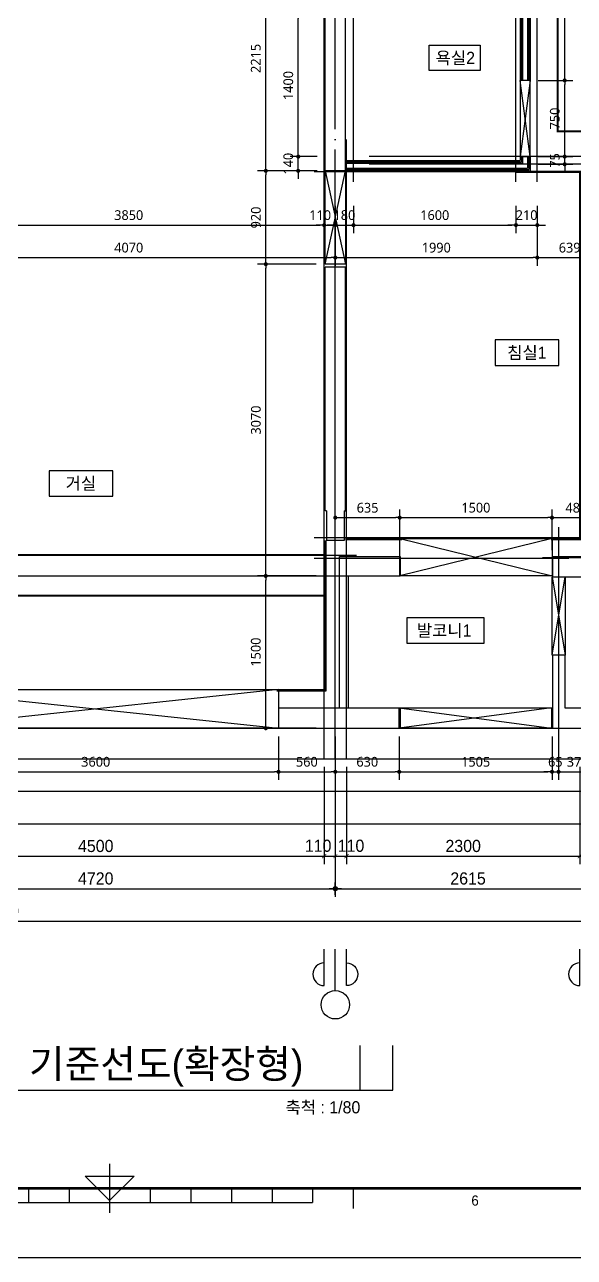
# Model space of a CAD drawing. Header units: millimetres. Extents: x 0 to 92204, y -190080 to 23760.
# Drawn here: x 66156 to 71572, y -71280 to -59140 of the extents above; entities that cross this region are included whole.
import ezdxf
from ezdxf.enums import TextEntityAlignment as Align
from ezdxf.xclip import XClip

# ---------------------------------------------------------------- set-up
doc = ezdxf.new("R2010")
doc.units = ezdxf.units.MM
doc.header["$LTSCALE"] = 100
doc.header["$XCLIPFRAME"] = 0
for name, pattern in [('AUDIT_D_220706163347-0', [0]), ('CEN', [62, 60, -1, 0, -1]), ('HIDDEN', [9.525, 6.35, -3.175])]:
    doc.linetypes.add(name, pattern=pattern)
doc.layers.get('defpoints').update_dxf_attribs({"color": 139})
for name, color, linetype in [('A-치수', 7, 'AUDIT_D_220706163347-0'), ('AA-BORD-FORM', 7, 'Continuous'), ('AA-BORD-TEXT', 3, 'Continuous'), ('AA-XXXX-DIMS', 7, 'Continuous'), ('AA-XXXX-SYMB', 7, 'Continuous'), ('AA-XXXX-TEXT', 3, 'Continuous'), ('CEN_CON', 1, 'CEN'), ('CEN_WALL', 12, 'CEN'), ('CONC', 2, 'Continuous'), ('DIM', 7, 'AUDIT_D_220706163347-0'), ('ELE3_CON', 7, 'Continuous'), ('MC', 135, 'Continuous'), ('WAL', 3, 'Continuous'), ('WAL_DRY', 7, 'Continuous'), ('실명', 3, 'AUDIT_D_220706163347-0'), ('실명박스', 7, 'AUDIT_D_220706163347-0'), ('창호-open', 4, 'Continuous'), ('확장', 8, 'HIDDEN')]:
    doc.layers.add(name, color=color, linetype=linetype)
doc.layers.add('Defpoint', color=135, linetype='Continuous', plot=False)
doc.styles.add('HAUD01', font='Dotum.ttf')
doc.styles.add('맑은 고딕', font='malgun.ttf')
doc.styles.add('맑은고딕', font='malgun.ttf', dxfattribs={"width": 0.9})
doc.dimstyles.new('DIM_40', dxfattribs={"dimscale": 40, "dimtxt": 3, "dimasz": 1, "dimexe": 2, "dimexo": 2, "dimgap": 1, "dimtad": 1, "dimdec": 0, "dimzin": 0, "dimdsep": 46, "dimtxsty": '맑은고딕', "dimblk1": 'DIMDOT', "dimblk2": 'DIMDOT', "dimsah": 1, "dimcen": 0.09, "dimdle": 2, "dimclrd": 7, "dimclre": 7, "dimclrt": 3, "dimadec": 0, "dimazin": 0, "dimtfac": 1, "dimtdec": 0, "dimtix": 1, "dimtmove": 2, "dimatfit": 3, "dimldrblk": 'DIMDOT', "dimfxl": 2, "dimtolj": 1, "dimtzin": 0, "dimarcsym": 0})
doc.dimstyles.new('MCDIM_40', dxfattribs={"dimscale": 40, "dimtxt": 3, "dimasz": 1, "dimexe": 2, "dimexo": 2, "dimgap": 1, "dimtad": 1, "dimdec": 0, "dimzin": 0, "dimdsep": 46, "dimtxsty": '맑은고딕', "dimblk1": 'ARCHTICK', "dimblk2": 'ARCHTICK', "dimsah": 1, "dimcen": 0.09, "dimdle": 2, "dimclrd": 7, "dimclre": 7, "dimclrt": 3, "dimadec": 0, "dimazin": 0, "dimtfac": 1, "dimtdec": 0, "dimtix": 1, "dimtmove": 2, "dimatfit": 3, "dimldrblk": 'ARCHTICK', "dimfxl": 1, "dimtolj": 1, "dimtzin": 0, "dimarcsym": 0})
doc.dimstyles.new('NDIM40-in', dxfattribs={"dimscale": 40, "dimtxt": 2.4, "dimasz": 1, "dimexe": 2, "dimexo": 2, "dimgap": 1.2, "dimtad": 1, "dimdec": 0, "dimrnd": 0.25, "dimzin": 0, "dimdsep": 46, "dimtxsty": '맑은 고딕', "dimblk": 'DOT', "dimcen": 5, "dimclrd": 256, "dimclre": 256, "dimclrt": 3, "dimadec": 0, "dimazin": 0, "dimtfac": 1, "dimtdec": 0, "dimtix": 1, "dimtmove": 2, "dimatfit": 1, "dimldrblk": 'DIMDOT', "dimfxl": 0, "dimtolj": 1, "dimtzin": 0, "dimarcsym": 0})

# ---------------------------------------------------------------- blocks, each defined once
blk = doc.blocks.new('U-84B(확장)')
at = {"layer": 'CEN_CON'}
for p, q in [((10785, -300), (10785, 8870)), ((12825, 1680), (15500, 1680)), ((0, 0), (15500, 0))]:
    blk.add_line(p, q, dxfattribs=at)
at = {"layer": 'CEN_WALL'}
for p, q in [((12775, 5380), (12775, 12030)), ((15500, 5555), (11120, 5555)), ((12985, 1980), (12985, -300)), ((10575, 1675), (13085, 1675)), ((0, 1500), (10995, 1500))]:
    blk.add_line(p, q, dxfattribs=at)
at = {"layer": 'CONC'}
for p, q in [((10685, 5690), (10685, 7210)), ((10885, 5490), (10885, 7210)), ((10685, 5490), (10685, 5690)), ((10885, 5490), (10685, 5490)), ((10685, 2140), (10685, 4540)), ((10885, 4540), (10685, 4540)), ((10885, 2140), (10885, 4540)), ((10698, 2140), (10685, 2140)), ((10698, 2140), (10698, 1850)), ((10872, 2140), (10872, 1850)), ((10872, 2140), (10885, 2140)), ((10872, 1850), (10698, 1850)), ((12925, 1690), (14700, 1690)), ((12925, 1690), (12925, 1490)), ((12925, 1490), (14700, 1490)), ((12925, 720), (12925, 0)), ((13045, 720), (12925, 720)), ((13045, 720), (13045, 200)), ((10225, 200), (11425, 200)), ((10225, 200), (10225, 0)), ((11425, 200), (11425, 0)), ((13045, 200), (13360, 200)), ((10225, 0), (11425, 0)), ((12925, 0), (13360, 0))]:
    blk.add_line(p, q, dxfattribs=at)
at = {"layer": 'ELE3_CON'}
for p, q in [((10225, 0), (6625, 0)), ((11425, 0), (12925, 0))]:
    blk.add_line(p, q, dxfattribs=at)
at = {"layer": 'MC'}
for p, q in [((10675, 5380), (10675, 12030)), ((12565, 5380), (12565, 12030)), ((10965, 5380), (10965, 7245)), ((10675, -300), (10675, 5800)), ((10895, -300), (10895, 5800)), ((15500, 5630), (11120, 5630)), ((15500, 5480), (10575, 5480)), ((10575, 1880), (15500, 1880)), ((0, 1705), (10995, 1705))]:
    blk.add_line(p, q, dxfattribs=at)
at = {"layer": 'WAL'}
for p, q in [((10825, 1690), (11425, 1690)), ((10825, 200), (10825, 1690)), ((11425, 1690), (11425, 1500)), ((10915, 1500), (11425, 1500)), ((10915, 200), (10915, 1500)), ((13025, 720), (12945, 720))]:
    blk.add_line(p, q, dxfattribs=at)
at = {"layer": 'WAL_DRY'}
for p, q in [((12680, 8390), (12680, 6380)), ((12692, 8390), (12692, 6380)), ((12705, 8390), (12705, 6380)), ((12605, 7970), (12605, 6380)), ((12618, 7982), (12618, 6380)), ((12630, 7995), (12630, 6380)), ((10885, 5590), (12605, 5590)), ((12605, 5630), (12605, 5590)), ((12618, 5630), (12618, 5578)), ((12630, 5630), (12630, 5565)), ((12680, 5630), (12680, 5515)), ((12692, 5630), (12692, 5502)), ((12705, 5630), (12705, 5490)), ((10885, 5578), (12618, 5578)), ((10885, 5565), (12630, 5565)), ((10885, 5515), (12680, 5515)), ((10885, 5502), (12692, 5502)), ((10885, 5490), (12705, 5490)), ((10685, 380), (10685, 1850)), ((10695, 370), (10695, 1850)), ((10885, 1870), (11440, 1870)), ((10885, 1860), (11440, 1860)), ((12910, 1870), (14520, 1870)), ((12910, 1860), (14530, 1860)), ((10210, 380), (10685, 380)), ((10210, 370), (10695, 370))]:
    blk.add_line(p, q, dxfattribs=at)
at = {"layer": '확장', "ltscale": 0.5, "const_width": 20, "flags": 128}
for points in [[(12975, 8380), (12975, 5880), (13595, 5880), (13595, 1870)], [(12565, 5480), (13195, 5480), (13195, 1870)], [(10685, 1705), (125, 1705)], [(10685, 1305), (125, 1305)]]:
    blk.add_lwpolyline(points, dxfattribs=at)
blk = doc.blocks.new('중심')
at = {"layer": 'DIM'}
blk.add_line((-350, 0), (0, 0), dxfattribs=at)
blk.add_circle((-470, 0), 120, dxfattribs=at)
blk = doc.blocks.new('DIMDOT')
at = {"layer": 'AA-XXXX-DIMS'}
for p, q in [((-1.5, 0), (1.5, 0)), ((0, -1.5), (0, 1.5))]:
    blk.add_line(p, q, dxfattribs=at)
for radius in [0.5, 0.25]:
    blk.add_circle((0, 0), radius, dxfattribs=at)
blk = doc.blocks.new('*D2776')
at = {"layer": 'defpoints', "color": 0, "transparency": 16777216}
for p in [(8278, -90129), (23178, -90129), (23178, -91729)]:
    blk.add_point(p, dxfattribs=at)
at = {"layer": 'DIM', "color": 7, "lineweight": -2, "transparency": 16777216}
for p, q in [((8278, -90209), (8278, -91809)), ((23178, -90209), (23178, -91809)), ((8318, -91729), (23138, -91729))]:
    blk.add_line(p, q, dxfattribs=at)
at = {"layer": 'DIM', "color": 7, "lineweight": -2, "transparency": 16777216, "xscale": 40, "yscale": 40, "zscale": 40, "rotation": 180}
blk.add_blockref('DIMDOT', (8278, -91729), dxfattribs=at)
at = {"layer": 'DIM', "color": 7, "lineweight": -2, "transparency": 16777216, "xscale": 40, "yscale": 40, "zscale": 40}
blk.add_blockref('DIMDOT', (23178, -91729), dxfattribs=at)
at = {"layer": 'DIM', "color": 3, "transparency": 16777216, "insert": (15728, -91629), "char_height": 120, "attachment_point": 5, "style": 'HAUD01'}
blk.add_mtext('\\A1;14900', dxfattribs=at)
blk = doc.blocks.new('*D2779')
at = {"layer": 'defpoints', "color": 0, "transparency": 16777216}
for p in [(14343, -90129), (19063, -90129), (19063, -91409)]:
    blk.add_point(p, dxfattribs=at)
at = {"layer": 'DIM', "color": 7, "lineweight": -2, "transparency": 16777216}
for p, q in [((14343, -90209), (14343, -91489)), ((19063, -90209), (19063, -91489)), ((14383, -91409), (19023, -91409))]:
    blk.add_line(p, q, dxfattribs=at)
at = {"layer": 'DIM', "color": 7, "lineweight": -2, "transparency": 16777216, "xscale": 40, "yscale": 40, "zscale": 40, "rotation": 180}
blk.add_blockref('DIMDOT', (14343, -91409), dxfattribs=at)
at = {"layer": 'DIM', "color": 7, "lineweight": -2, "transparency": 16777216, "xscale": 40, "yscale": 40, "zscale": 40}
blk.add_blockref('DIMDOT', (19063, -91409), dxfattribs=at)
at = {"layer": 'DIM', "color": 3, "transparency": 16777216, "insert": (16703, -91309), "char_height": 120, "attachment_point": 5, "style": 'HAUD01'}
blk.add_mtext('\\A1;4720', dxfattribs=at)
blk = doc.blocks.new('*D2780')
at = {"layer": 'defpoints', "color": 0, "transparency": 16777216}
for p in [(19063, -90129), (21678, -90129), (21678, -91409)]:
    blk.add_point(p, dxfattribs=at)
at = {"layer": 'DIM', "color": 7, "lineweight": -2, "transparency": 16777216}
for p, q in [((19063, -90209), (19063, -91489)), ((21678, -90209), (21678, -91489)), ((19103, -91409), (21638, -91409))]:
    blk.add_line(p, q, dxfattribs=at)
at = {"layer": 'DIM', "color": 7, "lineweight": -2, "transparency": 16777216, "xscale": 40, "yscale": 40, "zscale": 40, "rotation": 180}
blk.add_blockref('DIMDOT', (19063, -91409), dxfattribs=at)
at = {"layer": 'DIM', "color": 7, "lineweight": -2, "transparency": 16777216, "xscale": 40, "yscale": 40, "zscale": 40}
blk.add_blockref('DIMDOT', (21678, -91409), dxfattribs=at)
at = {"layer": 'DIM', "color": 3, "transparency": 16777216, "insert": (20371, -91309), "char_height": 120, "attachment_point": 5, "style": 'HAUD01'}
blk.add_mtext('\\A1;2615', dxfattribs=at)
blk = doc.blocks.new('_ArchTick')
at = {"color": 0, "linetype": 'ByBlock', "const_width": 0.15}
blk.add_lwpolyline([(-0.5, -0.5), (0.5, 0.5)], dxfattribs=at)
blk = doc.blocks.new('*D2788')
at = {"layer": 'defpoints', "color": 0, "transparency": 16777216}
for p in [(14453, -90129), (18953, -90129), (18953, -91089)]:
    blk.add_point(p, dxfattribs=at)
at = {"layer": 'DIM', "color": 7, "lineweight": -2, "transparency": 16777216}
for p, q in [((14453, -90209), (14453, -91169)), ((18953, -90209), (18953, -91169)), ((14373, -91089), (19033, -91089))]:
    blk.add_line(p, q, dxfattribs=at)
at = {"layer": 'DIM', "color": 7, "lineweight": -2, "transparency": 16777216, "xscale": 40, "yscale": 40, "zscale": 40, "rotation": 180}
blk.add_blockref('_ArchTick', (14453, -91089), dxfattribs=at)
at = {"layer": 'DIM', "color": 7, "lineweight": -2, "transparency": 16777216, "xscale": 40, "yscale": 40, "zscale": 40}
blk.add_blockref('_ArchTick', (18953, -91089), dxfattribs=at)
at = {"layer": 'DIM', "color": 3, "transparency": 16777216, "insert": (16703, -90989), "char_height": 120, "attachment_point": 5, "style": 'HAUD01'}
blk.add_mtext('\\A1;4500', dxfattribs=at)
blk = doc.blocks.new('*D2789')
at = {"layer": 'defpoints', "color": 0, "transparency": 16777216}
for p in [(18953, -90129), (19063, -90129), (19063, -91089)]:
    blk.add_point(p, dxfattribs=at)
at = {"layer": 'DIM', "color": 7, "lineweight": -2, "transparency": 16777216}
for p, q in [((18953, -90209), (18953, -91169)), ((19063, -90209), (19063, -91169)), ((18873, -91089), (19143, -91089))]:
    blk.add_line(p, q, dxfattribs=at)
at = {"layer": 'DIM', "color": 7, "lineweight": -2, "transparency": 16777216, "xscale": 40, "yscale": 40, "zscale": 40, "rotation": 180}
blk.add_blockref('_ArchTick', (18953, -91089), dxfattribs=at)
at = {"layer": 'DIM', "color": 7, "lineweight": -2, "transparency": 16777216, "xscale": 40, "yscale": 40, "zscale": 40}
blk.add_blockref('_ArchTick', (19063, -91089), dxfattribs=at)
at = {"layer": 'DIM', "color": 3, "transparency": 16777216, "insert": (18894, -90987), "char_height": 120, "attachment_point": 5, "style": 'HAUD01'}
blk.add_mtext('\\A1;110', dxfattribs=at)
blk = doc.blocks.new('*D2790')
at = {"layer": 'defpoints', "color": 0, "transparency": 16777216}
for p in [(19063, -90129), (19173, -90129), (19173, -91089)]:
    blk.add_point(p, dxfattribs=at)
at = {"layer": 'DIM', "color": 7, "lineweight": -2, "transparency": 16777216}
for p, q in [((19063, -90209), (19063, -91169)), ((19173, -90209), (19173, -91169)), ((18983, -91089), (19253, -91089))]:
    blk.add_line(p, q, dxfattribs=at)
at = {"layer": 'DIM', "color": 7, "lineweight": -2, "transparency": 16777216, "xscale": 40, "yscale": 40, "zscale": 40, "rotation": 180}
blk.add_blockref('_ArchTick', (19063, -91089), dxfattribs=at)
at = {"layer": 'DIM', "color": 7, "lineweight": -2, "transparency": 16777216, "xscale": 40, "yscale": 40, "zscale": 40}
blk.add_blockref('_ArchTick', (19173, -91089), dxfattribs=at)
at = {"layer": 'DIM', "color": 3, "transparency": 16777216, "insert": (19218, -90987), "char_height": 120, "attachment_point": 5, "style": 'HAUD01'}
blk.add_mtext('\\A1;110', dxfattribs=at)
blk = doc.blocks.new('*D2791')
at = {"layer": 'defpoints', "color": 0, "transparency": 16777216}
for p in [(19173, -90129), (21473, -90129), (21473, -91089)]:
    blk.add_point(p, dxfattribs=at)
at = {"layer": 'DIM', "color": 7, "lineweight": -2, "transparency": 16777216}
for p, q in [((19173, -90209), (19173, -91169)), ((21473, -90209), (21473, -91169)), ((19093, -91089), (21553, -91089))]:
    blk.add_line(p, q, dxfattribs=at)
at = {"layer": 'DIM', "color": 7, "lineweight": -2, "transparency": 16777216, "xscale": 40, "yscale": 40, "zscale": 40, "rotation": 180}
blk.add_blockref('_ArchTick', (19173, -91089), dxfattribs=at)
at = {"layer": 'DIM', "color": 7, "lineweight": -2, "transparency": 16777216, "xscale": 40, "yscale": 40, "zscale": 40}
blk.add_blockref('_ArchTick', (21473, -91089), dxfattribs=at)
at = {"layer": 'DIM', "color": 3, "transparency": 16777216, "insert": (20323, -90989), "char_height": 120, "attachment_point": 5, "style": 'HAUD01'}
blk.add_mtext('\\A1;2300', dxfattribs=at)
blk = doc.blocks.new('XR-FORM 청주월명')
at = {"layer": 'AA-BORD-FORM', "color": 2}
for p, q in [((421, 23), (421, 11)), ((401, 17), (401, 13.5)), ((411, 17), (411, 13.5)), ((431, 17), (431, 13.5)), ((441, 17), (441, 13.5)), ((451, 17), (451, 13.5)), ((461, 17), (461, 13.5)), ((471, 17), (471, 13.5)), ((481, 17), (481, 12)), ((371, 13.5), (471, 13.5))]:
    blk.add_line(p, q, dxfattribs=at)
at = {"layer": 'AA-BORD-FORM', "color": 1}
blk.add_lwpolyline([(0, 0), (841, 0), (841, 594), (0, 594)], close=True, dxfattribs=at)
at = {"layer": 'AA-BORD-FORM', "color": 2, "const_width": 0.682}
blk.add_lwpolyline([(21, 17), (21, 577), (821, 577), (821, 17)], close=True, dxfattribs=at)
at = {"layer": 'AA-BORD-FORM', "color": 2}
blk.add_lwpolyline([(427, 20), (421, 14), (415, 20)], close=True, dxfattribs=at)
at = {"layer": 'AA-BORD-TEXT', "color": 7, "style": 'HAUD01'}
blk.add_text('6', height=2.5, dxfattribs=at).set_placement((511, 13.99), align=Align.MIDDLE_CENTER)
blk = doc.blocks.new('_Dot')
at = {"color": 0, "linetype": 'ByBlock', "lineweight": -2}
blk.add_line((-0.5, 0), (-1, 0), dxfattribs=at)
at = {"color": 0, "linetype": 'ByBlock', "const_width": 0.5}
blk.add_lwpolyline([(-0.25, 0, 1), (0.25, 0, 1)], format="xyb", close=True, dxfattribs=at)
blk = doc.blocks.new('*D727')
at = {"layer": 'defpoints', "color": 0, "transparency": 16777216}
for p in [(65057, -66069), (68657, -66069), (68657, -66498)]:
    blk.add_point(p, dxfattribs=at)
at = {"layer": 'DIM', "lineweight": -2, "transparency": 16777216}
for p, q in [((65057, -66149), (65057, -66578)), ((68657, -66149), (68657, -66578)), ((65097, -66498), (68617, -66498))]:
    blk.add_line(p, q, dxfattribs=at)
at = {"layer": 'DIM', "lineweight": -2, "transparency": 16777216, "xscale": 40, "yscale": 40, "zscale": 40, "rotation": 180}
blk.add_blockref('_Dot', (65057, -66498), dxfattribs=at)
at = {"layer": 'DIM', "lineweight": -2, "transparency": 16777216, "xscale": 40, "yscale": 40, "zscale": 40}
blk.add_blockref('_Dot', (68657, -66498), dxfattribs=at)
at = {"layer": 'DIM', "color": 3, "transparency": 16777216, "insert": (66857, -66400), "char_height": 96, "attachment_point": 5, "style": '맑은 고딕'}
blk.add_mtext('\\A1;3600', dxfattribs=at)
blk = doc.blocks.new('*D728')
at = {"layer": 'defpoints', "color": 0, "transparency": 16777216}
for p in [(68657, -66069), (69217, -66069), (69217, -66498)]:
    blk.add_point(p, dxfattribs=at)
at = {"layer": 'DIM', "lineweight": -2, "transparency": 16777216}
for p, q in [((68657, -66149), (68657, -66578)), ((69217, -66149), (69217, -66578)), ((68697, -66498), (69177, -66498))]:
    blk.add_line(p, q, dxfattribs=at)
at = {"layer": 'DIM', "lineweight": -2, "transparency": 16777216, "xscale": 40, "yscale": 40, "zscale": 40, "rotation": 180}
blk.add_blockref('_Dot', (68657, -66498), dxfattribs=at)
at = {"layer": 'DIM', "lineweight": -2, "transparency": 16777216, "xscale": 40, "yscale": 40, "zscale": 40}
blk.add_blockref('_Dot', (69217, -66498), dxfattribs=at)
at = {"layer": 'DIM', "color": 3, "transparency": 16777216, "insert": (68937, -66400), "char_height": 96, "attachment_point": 5, "style": '맑은 고딕'}
blk.add_mtext('\\A1;560', dxfattribs=at)
blk = doc.blocks.new('*D729')
at = {"layer": 'defpoints', "color": 0, "transparency": 16777216}
for p in [(69217, -66069), (69847, -66069), (69847, -66498)]:
    blk.add_point(p, dxfattribs=at)
at = {"layer": 'DIM', "lineweight": -2, "transparency": 16777216}
for p, q in [((69217, -66149), (69217, -66578)), ((69847, -66149), (69847, -66578)), ((69257, -66498), (69807, -66498))]:
    blk.add_line(p, q, dxfattribs=at)
at = {"layer": 'DIM', "lineweight": -2, "transparency": 16777216, "xscale": 40, "yscale": 40, "zscale": 40, "rotation": 180}
blk.add_blockref('_Dot', (69217, -66498), dxfattribs=at)
at = {"layer": 'DIM', "lineweight": -2, "transparency": 16777216, "xscale": 40, "yscale": 40, "zscale": 40}
blk.add_blockref('_Dot', (69847, -66498), dxfattribs=at)
at = {"layer": 'DIM', "color": 3, "transparency": 16777216, "insert": (69532, -66400), "char_height": 96, "attachment_point": 5, "style": '맑은 고딕'}
blk.add_mtext('\\A1;630', dxfattribs=at)
blk = doc.blocks.new('*D730')
at = {"layer": 'defpoints', "color": 0, "transparency": 16777216}
for p in [(69847, -66069), (71352, -66069), (71352, -66498)]:
    blk.add_point(p, dxfattribs=at)
at = {"layer": 'DIM', "lineweight": -2, "transparency": 16777216}
for p, q in [((69847, -66149), (69847, -66578)), ((71352, -66149), (71352, -66578)), ((69887, -66498), (71312, -66498))]:
    blk.add_line(p, q, dxfattribs=at)
at = {"layer": 'DIM', "lineweight": -2, "transparency": 16777216, "xscale": 40, "yscale": 40, "zscale": 40, "rotation": 180}
blk.add_blockref('_Dot', (69847, -66498), dxfattribs=at)
at = {"layer": 'DIM', "lineweight": -2, "transparency": 16777216, "xscale": 40, "yscale": 40, "zscale": 40}
blk.add_blockref('_Dot', (71352, -66498), dxfattribs=at)
at = {"layer": 'DIM', "color": 3, "transparency": 16777216, "insert": (70600, -66400), "char_height": 96, "attachment_point": 5, "style": '맑은 고딕'}
blk.add_mtext('\\A1;1505', dxfattribs=at)
blk = doc.blocks.new('*D731')
at = {"layer": 'defpoints', "color": 0, "transparency": 16777216}
for p in [(71352, -66069), (71417, -66069), (71417, -66498)]:
    blk.add_point(p, dxfattribs=at)
at = {"layer": 'DIM', "lineweight": -2, "transparency": 16777216}
for p, q in [((71352, -66149), (71352, -66578)), ((71417, -66149), (71417, -66578)), ((71312, -66498), (71272, -66498)), ((71352, -66498), (71417, -66498)), ((71457, -66498), (71497, -66498))]:
    blk.add_line(p, q, dxfattribs=at)
at = {"layer": 'DIM', "lineweight": -2, "transparency": 16777216, "xscale": 40, "yscale": 40, "zscale": 40}
blk.add_blockref('_Dot', (71352, -66498), dxfattribs=at)
at = {"layer": 'DIM', "lineweight": -2, "transparency": 16777216, "xscale": 40, "yscale": 40, "zscale": 40, "rotation": 180}
blk.add_blockref('_Dot', (71417, -66498), dxfattribs=at)
at = {"layer": 'DIM', "color": 3, "transparency": 16777216, "insert": (71385, -66400), "char_height": 96, "attachment_point": 5, "style": '맑은 고딕'}
blk.add_mtext('\\A1;65', dxfattribs=at)
blk = doc.blocks.new('*D732')
at = {"layer": 'defpoints', "color": 0, "transparency": 16777216}
for p in [(71417, -66069), (71792, -66069), (71792, -66498)]:
    blk.add_point(p, dxfattribs=at)
at = {"layer": 'DIM', "lineweight": -2, "transparency": 16777216}
for p, q in [((71417, -66149), (71417, -66578)), ((71792, -66149), (71792, -66578)), ((71457, -66498), (71752, -66498))]:
    blk.add_line(p, q, dxfattribs=at)
at = {"layer": 'DIM', "lineweight": -2, "transparency": 16777216, "xscale": 40, "yscale": 40, "zscale": 40, "rotation": 180}
blk.add_blockref('_Dot', (71417, -66498), dxfattribs=at)
at = {"layer": 'DIM', "lineweight": -2, "transparency": 16777216, "xscale": 40, "yscale": 40, "zscale": 40}
blk.add_blockref('_Dot', (71792, -66498), dxfattribs=at)
at = {"layer": 'DIM', "color": 3, "transparency": 16777216, "insert": (71605, -66400), "char_height": 96, "attachment_point": 5, "style": '맑은 고딕'}
blk.add_mtext('\\A1;375', dxfattribs=at)
blk = doc.blocks.new('*D714')
at = {"layer": 'defpoints', "color": 0, "transparency": 16777216}
for p in [(69852, -63995), (69217, -64394), (69852, -64394)]:
    blk.add_point(p, dxfattribs=at)
at = {"layer": 'DIM', "lineweight": -2, "transparency": 16777216}
for p, q in [((69217, -64314), (69217, -63915)), ((69852, -64314), (69852, -63915)), ((69257, -63995), (69812, -63995))]:
    blk.add_line(p, q, dxfattribs=at)
at = {"layer": 'DIM', "lineweight": -2, "transparency": 16777216, "xscale": 40, "yscale": 40, "zscale": 40, "rotation": 180}
blk.add_blockref('_Dot', (69217, -63995), dxfattribs=at)
at = {"layer": 'DIM', "lineweight": -2, "transparency": 16777216, "xscale": 40, "yscale": 40, "zscale": 40}
blk.add_blockref('_Dot', (69852, -63995), dxfattribs=at)
at = {"layer": 'DIM', "color": 3, "transparency": 16777216, "insert": (69535, -63898), "char_height": 96, "attachment_point": 5, "style": '맑은 고딕'}
blk.add_mtext('\\A1;635', dxfattribs=at)
blk = doc.blocks.new('*D715')
at = {"layer": 'defpoints', "color": 0, "transparency": 16777216}
for p in [(71352, -63995), (69852, -64394), (71352, -64394)]:
    blk.add_point(p, dxfattribs=at)
at = {"layer": 'DIM', "lineweight": -2, "transparency": 16777216}
for p, q in [((69852, -64314), (69852, -63915)), ((71352, -64314), (71352, -63915)), ((69892, -63995), (71312, -63995))]:
    blk.add_line(p, q, dxfattribs=at)
at = {"layer": 'DIM', "lineweight": -2, "transparency": 16777216, "xscale": 40, "yscale": 40, "zscale": 40, "rotation": 180}
blk.add_blockref('_Dot', (69852, -63995), dxfattribs=at)
at = {"layer": 'DIM', "lineweight": -2, "transparency": 16777216, "xscale": 40, "yscale": 40, "zscale": 40}
blk.add_blockref('_Dot', (71352, -63995), dxfattribs=at)
at = {"layer": 'DIM', "color": 3, "transparency": 16777216, "insert": (70602, -63897), "char_height": 96, "attachment_point": 5, "style": '맑은 고딕'}
blk.add_mtext('\\A1;1500', dxfattribs=at)
blk = doc.blocks.new('*D716')
at = {"layer": 'defpoints', "color": 0, "transparency": 16777216}
for p in [(71832, -63995), (71352, -64394), (71832, -64394)]:
    blk.add_point(p, dxfattribs=at)
at = {"layer": 'DIM', "lineweight": -2, "transparency": 16777216}
for p, q in [((71352, -64314), (71352, -63915)), ((71832, -64314), (71832, -63915)), ((71392, -63995), (71792, -63995))]:
    blk.add_line(p, q, dxfattribs=at)
at = {"layer": 'DIM', "lineweight": -2, "transparency": 16777216, "xscale": 40, "yscale": 40, "zscale": 40, "rotation": 180}
blk.add_blockref('_Dot', (71352, -63995), dxfattribs=at)
at = {"layer": 'DIM', "lineweight": -2, "transparency": 16777216, "xscale": 40, "yscale": 40, "zscale": 40}
blk.add_blockref('_Dot', (71832, -63995), dxfattribs=at)
at = {"layer": 'DIM', "color": 3, "transparency": 16777216, "insert": (71592, -63898), "char_height": 96, "attachment_point": 5, "style": '맑은 고딕'}
blk.add_mtext('\\A1;480', dxfattribs=at)
blk = doc.blocks.new('*D740')
at = {"layer": 'defpoints', "color": 0, "transparency": 16777216}
for p in [(65257, -60844), (69107, -60844), (69107, -61114)]:
    blk.add_point(p, dxfattribs=at)
at = {"layer": 'DIM', "lineweight": -2, "transparency": 16777216}
for p, q in [((65257, -60924), (65257, -61194)), ((69107, -60924), (69107, -61194)), ((65297, -61114), (69067, -61114))]:
    blk.add_line(p, q, dxfattribs=at)
at = {"layer": 'DIM', "lineweight": -2, "transparency": 16777216, "xscale": 40, "yscale": 40, "zscale": 40, "rotation": 180}
blk.add_blockref('_Dot', (65257, -61114), dxfattribs=at)
at = {"layer": 'DIM', "lineweight": -2, "transparency": 16777216, "xscale": 40, "yscale": 40, "zscale": 40}
blk.add_blockref('_Dot', (69107, -61114), dxfattribs=at)
at = {"layer": 'DIM', "color": 3, "transparency": 16777216, "insert": (67182, -61016), "char_height": 96, "attachment_point": 5, "style": '맑은 고딕'}
blk.add_mtext('\\A1;3850', dxfattribs=at)
blk = doc.blocks.new('*D741')
at = {"layer": 'defpoints', "color": 0, "transparency": 16777216}
for p in [(69107, -60844), (69217, -60844), (69217, -61114)]:
    blk.add_point(p, dxfattribs=at)
at = {"layer": 'DIM', "lineweight": -2, "transparency": 16777216}
for p, q in [((69107, -60924), (69107, -61194)), ((69217, -60924), (69217, -61194)), ((69067, -61114), (69027, -61114)), ((69107, -61114), (69217, -61114)), ((69257, -61114), (69297, -61114))]:
    blk.add_line(p, q, dxfattribs=at)
at = {"layer": 'DIM', "lineweight": -2, "transparency": 16777216, "xscale": 40, "yscale": 40, "zscale": 40}
blk.add_blockref('_Dot', (69107, -61114), dxfattribs=at)
at = {"layer": 'DIM', "lineweight": -2, "transparency": 16777216, "xscale": 40, "yscale": 40, "zscale": 40, "rotation": 180}
blk.add_blockref('_Dot', (69217, -61114), dxfattribs=at)
at = {"layer": 'DIM', "color": 3, "transparency": 16777216, "insert": (69068, -61016), "char_height": 96, "attachment_point": 5, "style": '맑은 고딕'}
blk.add_mtext('\\A1;110', dxfattribs=at)
blk = doc.blocks.new('*D742')
at = {"layer": 'defpoints', "color": 0, "transparency": 16777216}
for p in [(65147, -60844), (69217, -60844), (69217, -61434)]:
    blk.add_point(p, dxfattribs=at)
at = {"layer": 'DIM', "lineweight": -2, "transparency": 16777216}
for p, q in [((65147, -60924), (65147, -61514)), ((69217, -60924), (69217, -61514)), ((65187, -61434), (69177, -61434))]:
    blk.add_line(p, q, dxfattribs=at)
at = {"layer": 'DIM', "lineweight": -2, "transparency": 16777216, "xscale": 40, "yscale": 40, "zscale": 40, "rotation": 180}
blk.add_blockref('_Dot', (65147, -61434), dxfattribs=at)
at = {"layer": 'DIM', "lineweight": -2, "transparency": 16777216, "xscale": 40, "yscale": 40, "zscale": 40}
blk.add_blockref('_Dot', (69217, -61434), dxfattribs=at)
at = {"layer": 'DIM', "color": 3, "transparency": 16777216, "insert": (67182, -61336), "char_height": 96, "attachment_point": 5, "style": '맑은 고딕'}
blk.add_mtext('\\A1;4070', dxfattribs=at)
blk = doc.blocks.new('*D759')
at = {"layer": 'defpoints', "color": 0, "transparency": 16777216}
for p in [(68532, -61499), (69107, -61499), (69107, -64569)]:
    blk.add_point(p, dxfattribs=at)
at = {"layer": 'DIM', "lineweight": -2, "transparency": 16777216}
for p, q in [((69027, -61499), (68452, -61499)), ((68532, -64529), (68532, -61539)), ((69027, -64569), (68452, -64569))]:
    blk.add_line(p, q, dxfattribs=at)
at = {"layer": 'DIM', "lineweight": -2, "transparency": 16777216, "xscale": 40, "yscale": 40, "zscale": 40}
for p, rotation in [((68532, -61499), 90), ((68532, -64569), 270)]:
    blk.add_blockref('_Dot', p, dxfattribs=dict(at, rotation=rotation))
at = {"layer": 'DIM', "color": 3, "transparency": 16777216, "insert": (68435, -63034), "char_height": 96, "attachment_point": 5, "rotation": 90, "style": '맑은 고딕'}
blk.add_mtext('\\A1;3070', dxfattribs=at)
blk = doc.blocks.new('*D760')
at = {"layer": 'defpoints', "color": 0, "transparency": 16777216}
for p in [(68532, -60579), (69117, -60579), (69107, -61499)]:
    blk.add_point(p, dxfattribs=at)
at = {"layer": 'DIM', "lineweight": -2, "transparency": 16777216}
for p, q in [((69037, -60579), (68452, -60579)), ((68532, -61459), (68532, -60619)), ((69027, -61499), (68452, -61499))]:
    blk.add_line(p, q, dxfattribs=at)
at = {"layer": 'DIM', "lineweight": -2, "transparency": 16777216, "xscale": 40, "yscale": 40, "zscale": 40}
for p, rotation in [((68532, -60579), 90), ((68532, -61499), 270)]:
    blk.add_blockref('_Dot', p, dxfattribs=dict(at, rotation=rotation))
at = {"layer": 'DIM', "color": 3, "transparency": 16777216, "insert": (68435, -61039), "char_height": 96, "attachment_point": 5, "rotation": 90, "style": '맑은 고딕'}
blk.add_mtext('\\A1;920', dxfattribs=at)
blk = doc.blocks.new('*D761')
at = {"layer": 'defpoints', "color": 0, "transparency": 16777216}
for p in [(68532, -58364), (69117, -58364), (69117, -60579)]:
    blk.add_point(p, dxfattribs=at)
at = {"layer": 'DIM', "lineweight": -2, "transparency": 16777216}
for p, q in [((69037, -58364), (68452, -58364)), ((68532, -60539), (68532, -58404)), ((69037, -60579), (68452, -60579))]:
    blk.add_line(p, q, dxfattribs=at)
at = {"layer": 'DIM', "lineweight": -2, "transparency": 16777216, "xscale": 40, "yscale": 40, "zscale": 40}
for p, rotation in [((68532, -58364), 90), ((68532, -60579), 270)]:
    blk.add_blockref('_Dot', p, dxfattribs=dict(at, rotation=rotation))
at = {"layer": 'DIM', "color": 3, "transparency": 16777216, "insert": (68434, -59472), "char_height": 96, "attachment_point": 5, "rotation": 90, "style": '맑은 고딕'}
blk.add_mtext('\\A1;2215', dxfattribs=at)
blk = doc.blocks.new('*D771')
at = {"layer": 'defpoints', "color": 0, "transparency": 16777216}
for p in [(69217, -60844), (69397, -60844), (69397, -61114)]:
    blk.add_point(p, dxfattribs=at)
at = {"layer": 'DIM', "lineweight": -2, "transparency": 16777216}
for p, q in [((69217, -60924), (69217, -61194)), ((69397, -60924), (69397, -61194)), ((69177, -61114), (69137, -61114)), ((69217, -61114), (69397, -61114)), ((69437, -61114), (69477, -61114))]:
    blk.add_line(p, q, dxfattribs=at)
at = {"layer": 'DIM', "lineweight": -2, "transparency": 16777216, "xscale": 40, "yscale": 40, "zscale": 40}
blk.add_blockref('_Dot', (69217, -61114), dxfattribs=at)
at = {"layer": 'DIM', "lineweight": -2, "transparency": 16777216, "xscale": 40, "yscale": 40, "zscale": 40, "rotation": 180}
blk.add_blockref('_Dot', (69397, -61114), dxfattribs=at)
at = {"layer": 'DIM', "color": 3, "transparency": 16777216, "insert": (69307, -61016), "char_height": 96, "attachment_point": 5, "style": '맑은 고딕'}
blk.add_mtext('\\A1;180', dxfattribs=at)
blk = doc.blocks.new('*D772')
at = {"layer": 'defpoints', "color": 0, "transparency": 16777216}
for p in [(69397, -60844), (70997, -60844), (70997, -61114)]:
    blk.add_point(p, dxfattribs=at)
at = {"layer": 'DIM', "lineweight": -2, "transparency": 16777216}
for p, q in [((69397, -60924), (69397, -61194)), ((70997, -60924), (70997, -61194)), ((69437, -61114), (70957, -61114))]:
    blk.add_line(p, q, dxfattribs=at)
at = {"layer": 'DIM', "lineweight": -2, "transparency": 16777216, "xscale": 40, "yscale": 40, "zscale": 40, "rotation": 180}
blk.add_blockref('_Dot', (69397, -61114), dxfattribs=at)
at = {"layer": 'DIM', "lineweight": -2, "transparency": 16777216, "xscale": 40, "yscale": 40, "zscale": 40}
blk.add_blockref('_Dot', (70997, -61114), dxfattribs=at)
at = {"layer": 'DIM', "color": 3, "transparency": 16777216, "insert": (70197, -61016), "char_height": 96, "attachment_point": 5, "style": '맑은 고딕'}
blk.add_mtext('\\A1;1600', dxfattribs=at)
blk = doc.blocks.new('*D773')
at = {"layer": 'defpoints', "color": 0, "transparency": 16777216}
for p in [(70997, -60844), (71207, -60844), (71207, -61114)]:
    blk.add_point(p, dxfattribs=at)
at = {"layer": 'DIM', "lineweight": -2, "transparency": 16777216}
for p, q in [((70997, -60924), (70997, -61194)), ((71207, -60924), (71207, -61194)), ((70957, -61114), (70917, -61114)), ((70997, -61114), (71207, -61114)), ((71247, -61114), (71287, -61114))]:
    blk.add_line(p, q, dxfattribs=at)
at = {"layer": 'DIM', "lineweight": -2, "transparency": 16777216, "xscale": 40, "yscale": 40, "zscale": 40}
blk.add_blockref('_Dot', (70997, -61114), dxfattribs=at)
at = {"layer": 'DIM', "lineweight": -2, "transparency": 16777216, "xscale": 40, "yscale": 40, "zscale": 40, "rotation": 180}
blk.add_blockref('_Dot', (71207, -61114), dxfattribs=at)
at = {"layer": 'DIM', "color": 3, "transparency": 16777216, "insert": (71102, -61016), "char_height": 96, "attachment_point": 5, "style": '맑은 고딕'}
blk.add_mtext('\\A1;210', dxfattribs=at)
blk = doc.blocks.new('*D774')
at = {"layer": 'defpoints', "color": 0, "transparency": 16777216}
for p in [(71207, -60844), (71846, -60844), (71846, -61434)]:
    blk.add_point(p, dxfattribs=at)
at = {"layer": 'DIM', "lineweight": -2, "transparency": 16777216}
for p, q in [((71207, -60924), (71207, -61514)), ((71846, -60924), (71846, -61514)), ((71247, -61434), (71806, -61434))]:
    blk.add_line(p, q, dxfattribs=at)
at = {"layer": 'DIM', "lineweight": -2, "transparency": 16777216, "xscale": 40, "yscale": 40, "zscale": 40, "rotation": 180}
blk.add_blockref('_Dot', (71207, -61434), dxfattribs=at)
at = {"layer": 'DIM', "lineweight": -2, "transparency": 16777216, "xscale": 40, "yscale": 40, "zscale": 40}
blk.add_blockref('_Dot', (71846, -61434), dxfattribs=at)
at = {"layer": 'DIM', "color": 3, "transparency": 16777216, "insert": (71526, -61336), "char_height": 96, "attachment_point": 5, "style": '맑은 고딕'}
blk.add_mtext('\\A1;639', dxfattribs=at)
blk = doc.blocks.new('*D775')
at = {"layer": 'defpoints', "color": 0, "transparency": 16777216}
for p in [(69217, -60844), (71207, -60844), (71207, -61434)]:
    blk.add_point(p, dxfattribs=at)
at = {"layer": 'DIM', "lineweight": -2, "transparency": 16777216}
for p, q in [((69217, -60924), (69217, -61514)), ((71207, -60924), (71207, -61514)), ((69257, -61434), (71167, -61434))]:
    blk.add_line(p, q, dxfattribs=at)
at = {"layer": 'DIM', "lineweight": -2, "transparency": 16777216, "xscale": 40, "yscale": 40, "zscale": 40, "rotation": 180}
blk.add_blockref('_Dot', (69217, -61434), dxfattribs=at)
at = {"layer": 'DIM', "lineweight": -2, "transparency": 16777216, "xscale": 40, "yscale": 40, "zscale": 40}
blk.add_blockref('_Dot', (71207, -61434), dxfattribs=at)
at = {"layer": 'DIM', "color": 3, "transparency": 16777216, "insert": (70212, -61336), "char_height": 96, "attachment_point": 5, "style": '맑은 고딕'}
blk.add_mtext('\\A1;1990', dxfattribs=at)
blk = doc.blocks.new('*D776')
at = {"layer": 'defpoints', "color": 0, "transparency": 16777216}
for p in [(68852, -60439), (69117, -60439), (69117, -60579)]:
    blk.add_point(p, dxfattribs=at)
at = {"layer": 'DIM', "lineweight": -2, "transparency": 16777216}
for p, q in [((69037, -60439), (68772, -60439)), ((68852, -60399), (68852, -60359)), ((68852, -60579), (68852, -60439)), ((69037, -60579), (68772, -60579)), ((68852, -60619), (68852, -60659))]:
    blk.add_line(p, q, dxfattribs=at)
at = {"layer": 'DIM', "lineweight": -2, "transparency": 16777216, "xscale": 40, "yscale": 40, "zscale": 40}
for p, rotation in [((68852, -60439), 270), ((68852, -60579), 90)]:
    blk.add_blockref('_Dot', p, dxfattribs=dict(at, rotation=rotation))
at = {"layer": 'DIM', "color": 3, "transparency": 16777216, "insert": (68754, -60509), "char_height": 96, "attachment_point": 5, "rotation": 90, "style": '맑은 고딕'}
blk.add_mtext('\\A1;140', dxfattribs=at)
blk = doc.blocks.new('*D777')
at = {"layer": 'defpoints', "color": 0, "transparency": 16777216}
for p in [(68852, -59039), (69117, -59039), (69117, -60439)]:
    blk.add_point(p, dxfattribs=at)
at = {"layer": 'DIM', "lineweight": -2, "transparency": 16777216}
for p, q in [((69037, -59039), (68772, -59039)), ((68852, -60399), (68852, -59079)), ((69037, -60439), (68772, -60439))]:
    blk.add_line(p, q, dxfattribs=at)
at = {"layer": 'DIM', "lineweight": -2, "transparency": 16777216, "xscale": 40, "yscale": 40, "zscale": 40}
for p, rotation in [((68852, -59039), 90), ((68852, -60439), 270)]:
    blk.add_blockref('_Dot', p, dxfattribs=dict(at, rotation=rotation))
at = {"layer": 'DIM', "color": 3, "transparency": 16777216, "insert": (68754, -59739), "char_height": 96, "attachment_point": 5, "rotation": 90, "style": '맑은 고딕'}
blk.add_mtext('\\A1;1400', dxfattribs=at)
blk = doc.blocks.new('*D780')
at = {"layer": 'defpoints', "color": 0, "transparency": 16777216}
for p in [(71137, -60439), (71477, -60439), (71137, -60514)]:
    blk.add_point(p, dxfattribs=at)
at = {"layer": 'DIM', "lineweight": -2, "transparency": 16777216}
for p, q in [((71217, -60439), (71557, -60439)), ((71477, -60399), (71477, -60359)), ((71477, -60514), (71477, -60439)), ((71217, -60514), (71557, -60514)), ((71477, -60554), (71477, -60594))]:
    blk.add_line(p, q, dxfattribs=at)
at = {"layer": 'DIM', "lineweight": -2, "transparency": 16777216, "xscale": 40, "yscale": 40, "zscale": 40}
for p, rotation in [((71477, -60439), 270), ((71477, -60514), 90)]:
    blk.add_blockref('_Dot', p, dxfattribs=dict(at, rotation=rotation))
at = {"layer": 'DIM', "color": 3, "transparency": 16777216, "insert": (71380, -60477), "char_height": 96, "attachment_point": 5, "rotation": 90, "style": '맑은 고딕'}
blk.add_mtext('\\A1;75', dxfattribs=at)
blk = doc.blocks.new('*D781')
at = {"layer": 'defpoints', "color": 0, "transparency": 16777216}
for p in [(71137, -59689), (71477, -59689), (71137, -60439)]:
    blk.add_point(p, dxfattribs=at)
at = {"layer": 'DIM', "lineweight": -2, "transparency": 16777216}
for p, q in [((71217, -59689), (71557, -59689)), ((71477, -60399), (71477, -59729)), ((71217, -60439), (71557, -60439))]:
    blk.add_line(p, q, dxfattribs=at)
at = {"layer": 'DIM', "lineweight": -2, "transparency": 16777216, "xscale": 40, "yscale": 40, "zscale": 40}
for p, rotation in [((71477, -59689), 90), ((71477, -60439), 270)]:
    blk.add_blockref('_Dot', p, dxfattribs=dict(at, rotation=rotation))
at = {"layer": 'DIM', "color": 3, "transparency": 16777216, "insert": (71380, -60064), "char_height": 96, "attachment_point": 5, "rotation": 90, "style": '맑은 고딕'}
blk.add_mtext('\\A1;750', dxfattribs=at)
blk = doc.blocks.new('*D782')
at = {"layer": 'defpoints', "color": 0, "transparency": 16777216}
for p in [(71137, -57409), (71477, -57409), (71137, -59689)]:
    blk.add_point(p, dxfattribs=at)
at = {"layer": 'DIM', "lineweight": -2, "transparency": 16777216}
for p, q in [((71217, -57409), (71557, -57409)), ((71477, -59649), (71477, -57449)), ((71217, -59689), (71557, -59689))]:
    blk.add_line(p, q, dxfattribs=at)
at = {"layer": 'DIM', "lineweight": -2, "transparency": 16777216, "xscale": 40, "yscale": 40, "zscale": 40}
for p, rotation in [((71477, -57409), 90), ((71477, -59689), 270)]:
    blk.add_blockref('_Dot', p, dxfattribs=dict(at, rotation=rotation))
at = {"layer": 'DIM', "color": 3, "transparency": 16777216, "insert": (71380, -58549), "char_height": 96, "attachment_point": 5, "rotation": 90, "style": '맑은 고딕'}
blk.add_mtext('\\A1;2280', dxfattribs=at)
blk = doc.blocks.new('*D784')
at = {"layer": 'defpoints', "color": 0, "transparency": 16777216}
for p in [(68532, -64569), (69107, -64569), (69107, -66069)]:
    blk.add_point(p, dxfattribs=at)
at = {"layer": 'DIM', "lineweight": -2, "transparency": 16777216}
for p, q in [((69027, -64569), (68452, -64569)), ((68532, -66029), (68532, -64609)), ((69027, -66069), (68452, -66069))]:
    blk.add_line(p, q, dxfattribs=at)
at = {"layer": 'DIM', "lineweight": -2, "transparency": 16777216, "xscale": 40, "yscale": 40, "zscale": 40}
for p, rotation in [((68532, -64569), 90), ((68532, -66069), 270)]:
    blk.add_blockref('_Dot', p, dxfattribs=dict(at, rotation=rotation))
at = {"layer": 'DIM', "color": 3, "transparency": 16777216, "insert": (68434, -65319), "char_height": 96, "attachment_point": 5, "rotation": 90, "style": '맑은 고딕'}
blk.add_mtext('\\A1;1500', dxfattribs=at)
blk = doc.blocks.new('DIM-1108')
at = {"layer": 'DIM'}
for points in [[(18953.2, -92140.1, 1), (18953.2, -92364.1), (18953.2, -92004.1)], [(19173.2, -92140.1, -1), (19173.2, -92364.1), (19173.2, -92004.1)], [(21473.2, -92140.1, 1), (21473.2, -92364.1), (21473.2, -92004.1)]]:
    blk.add_lwpolyline(points, format="xyb", dxfattribs=at)
at = {"layer": 'A-치수', "xscale": 1.166666666666675, "yscale": 1.166666666666675, "zscale": 1.166666666666675, "rotation": 90}
blk.add_blockref('중심', (19063.2, -92004.1), dxfattribs=at)
at = {"layer": 'DIM'}
for base, p1, p2, dimstyle, override, picture, middle in [((23178.2, -91729), (8278.2, -90129), (23178.2, -90129), 'DIM_40', {"dimscale": 40, "dimtxsty": 'HAUD01'}, '*D2776', (15728.2, -91628.9)), ((19063.2, -91409), (14343.2, -90129), (19063.2, -90129), 'DIM_40', {"dimscale": 40, "dimtxsty": 'HAUD01'}, '*D2779', (16703.2, -91308.9)), ((18953.2, -91089), (14453.2, -90129), (18953.2, -90129), 'MCDIM_40', {"dimtxsty": 'HAUD01'}, '*D2788', (16703.2, -90988.9)), ((21678.2, -91409), (19063.2, -90129), (21678.2, -90129), 'DIM_40', {"dimscale": 40, "dimtxsty": 'HAUD01'}, '*D2780', (20370.7, -91308.9)), ((21473.2, -91089), (19173.2, -90129), (21473.2, -90129), 'MCDIM_40', {"dimtxsty": 'HAUD01'}, '*D2791', (20323.2, -90988.9))]:
    dim = blk.add_linear_dim(base=base, p1=p1, p2=p2, angle=180, dimstyle=dimstyle, override=override, dxfattribs=at)
    dim.commit()
    dim.dimension.update_dxf_attribs({"geometry": picture, "text_midpoint": middle})
for base, p1, p2, picture, middle in [((19063.2, -91089), (18953.2, -90129), (19063.2, -90129), '*D2789', (18894.2, -90986.7)), ((19173.2, -91089), (19063.2, -90129), (19173.2, -90129), '*D2790', (19217.7, -90986.7))]:
    dim = blk.add_linear_dim(base=base, p1=p1, p2=p2, angle=180, dimstyle='MCDIM_40', override={"dimtxsty": 'HAUD01'}, dxfattribs=at)
    dim.commit()
    dim.dimension.update_dxf_attribs({"geometry": picture, "text_midpoint": middle, "dimtype": 128})

msp = doc.modelspace()

# ---------------------------------------------------------------- linework, layer by layer
at = {"layer": 'AA-XXXX-SYMB', "color": 3}
msp.add_line((63720.5, -69634.9), (69783.4, -69634.9), dxfattribs=at)
at = {"layer": 'Defpoint'}
for p, q in [((69463.4, -69634.9), (69463.4, -69194.9)), ((69783.4, -69634.9), (69783.4, -69194.9))]:
    msp.add_line(p, q, dxfattribs=at)
at = {"layer": 'defpoints'}
for points in [[(55683.6, -51269.2), (55683.6, -67969), (75532.2, -67969), (75532.2, -51269.2)], [(56003.6, -51589.2), (56003.6, -67649), (75212.2, -67649), (75212.2, -51589.2)], [(56323.6, -51909.2), (56323.6, -67329), (74892.2, -67329), (74892.2, -51909.2)], [(56643.6, -52229.2), (56643.6, -67009), (74572.2, -67009), (74572.2, -52229.2)], [(56963.6, -52549.2), (56963.6, -66689), (74252.2, -66689), (74252.2, -52549.2)], [(57283.6, -52869.2), (57283.6, -66369), (73932.2, -66369), (73932.2, -52869.2)]]:
    msp.add_lwpolyline(points, close=True, dxfattribs=at)
at = {"layer": '실명박스'}
for points in [[(70642.7, -59342.1), (70642.7, -59592.1), (70142.7, -59592.1), (70142.7, -59342.1)], [(70792.4, -62244.9), (70792.4, -62494.9), (71417.7, -62494.9), (71417.7, -62244.9)], [(66399.5, -63533.1), (66399.5, -63783.1), (67024.8, -63783.1), (67024.8, -63533.1)], [(69920.2, -64981.1), (69920.2, -65231.1), (70682.3, -65231.1), (70682.3, -64981.1)]]:
    msp.add_lwpolyline(points, close=True, dxfattribs=at)
at = {"layer": '창호-open'}
for p, q in [((71137.2, -60439), (71037.2, -59689)), ((71137.2, -59689), (71037.2, -60439)), ((69117.2, -61499), (69317.2, -60579)), ((69117.2, -60579), (69317.2, -61499)), ((71352.2, -64199), (69852.2, -64569)), ((69852.2, -64199), (71352.2, -64569)), ((71352.2, -65349), (71482.2, -64579)), ((71352.2, -64579), (71482.2, -65349)), ((68657.2, -65689), (65057.2, -66069)), ((65057.2, -65689), (68657.2, -66069)), ((71347.2, -65868.4), (69847.2, -66068.4)), ((69847.2, -65868.4), (71347.2, -66068.4))]:
    msp.add_line(p, q, dxfattribs=at)
for points in [[(71037.2, -59689), (71037.2, -60439), (71137.2, -60439), (71137.2, -59689)], [(69117.2, -60579), (69317.2, -60579), (69317.2, -61499), (69117.2, -61499)], [(69852.2, -64199), (71352.2, -64199), (71352.2, -64569), (69852.2, -64569)], [(71482.2, -65349), (71352.2, -65349), (71352.2, -64579), (71482.2, -64579)], [(65057.2, -65689), (68657.2, -65689), (68657.2, -66069), (65057.2, -66069)], [(69847.2, -65868.4), (71347.2, -65868.4), (71347.2, -66068.4), (69847.2, -66068.4)]]:
    msp.add_lwpolyline(points, close=True, dxfattribs=at)

# ---------------------------------------------------------------- block references
msp.add_blockref('DIM-1108', (50153.9, 23760))
at = {"xscale": 40, "yscale": 40, "zscale": 40}
msp.add_blockref('XR-FORM 청주월명', (50153.9, -71280), dxfattribs=at)
ref = msp.add_blockref('U-84B(확장)', (58432.2, -66069))
XClip(ref).set_block_clipping_path([(-1148.5649148573, -300), (15500, 13199.7934908782)])

# ---------------------------------------------------------------- texts
at = {"layer": 'AA-XXXX-TEXT', "style": 'HAUD01'}
msp.add_text('84㎡B형 MC 기준선도(확장형)', height=280, dxfattribs=at).set_placement((64040.5, -69514.9))
at = {"layer": 'AA-XXXX-TEXT', "insert": (69463.4, -69874.9), "char_height": 120, "attachment_point": 9, "style": 'HAUD01'}
msp.add_mtext('축척 : 1/80', dxfattribs=at)
at = {"layer": '실명', "style": 'HAUD01'}
for s, p in [('욕실2', (70399.3, -59465.6)), ('침실1', (71103.9, -62368.1)), ('거실', (66711, -63656.3)), ('발코니1', (70289.5, -65105.2))]:
    msp.add_text(s, height=120, dxfattribs=at).set_placement(p, align=Align.MIDDLE)

# ---------------------------------------------------------------- dimensions: what is measured, and where the dimension line sits
at = {"layer": 'DIM'}
for base, p1, p2, angle, picture, middle in [((71477.3, -57409), (71137.2, -59689), (71137.2, -57409), 270, '*D782', (71379.7, -58549)), ((68852.3, -59039), (69117.2, -60439), (69117.2, -59039), 90, '*D777', (68754.4, -59739)), ((71477.3, -59689), (71137.2, -60439), (71137.2, -59689), 270, '*D781', (71379.7, -60064)), ((68852.3, -60439), (69117.2, -60579), (69117.2, -60439), 90, '*D776', (68754.4, -60509)), ((71477.3, -60439), (71137.2, -60514), (71137.2, -60439), 270, '*D780', (71380.5, -60476.5)), ((69217.2, -61433.7), (65147.2, -60844), (69217.2, -60844), 180, '*D742', (67182.2, -61336.1)), ((69107.2, -61113.7), (65257.2, -60844), (69107.2, -60844), 180, '*D740', (67182.2, -61016.1)), ((69397.2, -61113.7), (69217.2, -60844), (69397.2, -60844), 180, '*D771', (69307.2, -61015.9)), ((71207.2, -61433.7), (69217.2, -60844), (71207.2, -60844), 180, '*D775', (70212.2, -61335.9)), ((70997.2, -61113.7), (69397.2, -60844), (70997.2, -60844), 180, '*D772', (70197.2, -61015.9)), ((71207.2, -61113.7), (70997.2, -60844), (71207.2, -60844), 180, '*D773', (71102.2, -61015.9)), ((68657.2, -66497.8), (65057.2, -66069), (68657.2, -66069), 180, '*D727', (66857.2, -66400.2)), ((69217.2, -66497.8), (68657.2, -66069), (69217.2, -66069), 180, '*D728', (68937.2, -66400.2)), ((69847.2, -66497.8), (69217.2, -66069), (69847.2, -66069), 180, '*D729', (69532.2, -66400.2)), ((71352.2, -66497.8), (69847.2, -66069), (71352.2, -66069), 180, '*D730', (70599.7, -66399.9)), ((71417.2, -66497.8), (71352.2, -66069), (71417.2, -66069), 180, '*D731', (71384.7, -66400.2)), ((71792.2, -66497.8), (71417.2, -66069), (71792.2, -66069), 180, '*D732', (71604.7, -66400.2))]:
    dim = msp.add_linear_dim(base=base, p1=p1, p2=p2, angle=angle, dimstyle='NDIM40-in', override={"dimscale": 40}, dxfattribs=at)
    dim.commit()
    dim.dimension.update_dxf_attribs({"geometry": picture, "text_midpoint": middle})
for base, p1, p2, angle, picture, middle in [((68532.3, -58364), (69117.2, -60579), (69117.2, -58364), 90, '*D761', (68434.4, -59471.5)), ((68532.3, -60579), (69107.2, -61499), (69117.2, -60579), 90, '*D760', (68434.7, -61039)), ((71845.674, -61433.7404), (71207.1592, -60844.0246), (71845.674, -60844.0246), 180, '*D774', (71526.4166, -61336.1426)), ((68532.3, -61499), (69107.2, -64569), (69107.2, -61499), 90, '*D759', (68434.7, -63034)), ((68532.3, -64569), (69107.2, -66069), (69107.2, -64569), 90, '*D784', (68434.4, -65319))]:
    dim = msp.add_linear_dim(base=base, p1=p1, p2=p2, angle=angle, dimstyle='NDIM40-in', dxfattribs=at)
    dim.commit()
    dim.dimension.update_dxf_attribs({"geometry": picture, "text_midpoint": middle})
dim = msp.add_linear_dim(base=(69217.2, -61113.7), p1=(69107.2, -60844), p2=(69217.2, -60844), angle=180, dimstyle='NDIM40-in', override={"dimscale": 40}, dxfattribs=at)
dim.commit()
dim.dimension.update_dxf_attribs({"geometry": '*D741', "text_midpoint": (69068.4, -61015.9), "dimtype": 160})
for base, p1, p2, picture, middle in [((69852.2, -63995.3), (69217.2, -64394), (69852.2, -64394), '*D714', (69534.7, -63897.7)), ((71352.2, -63995.3), (69852.2, -64394), (71352.2, -64394), '*D715', (70602.2, -63897.4)), ((71832.2, -63995.3), (71352.2, -64394), (71832.2, -64394), '*D716', (71592.2, -63897.7))]:
    dim = msp.add_linear_dim(base=base, p1=p1, p2=p2, dimstyle='NDIM40-in', override={"dimscale": 40}, dxfattribs=at)
    dim.commit()
    dim.dimension.update_dxf_attribs({"geometry": picture, "text_midpoint": middle})

doc.saveas('drawing.dxf')
